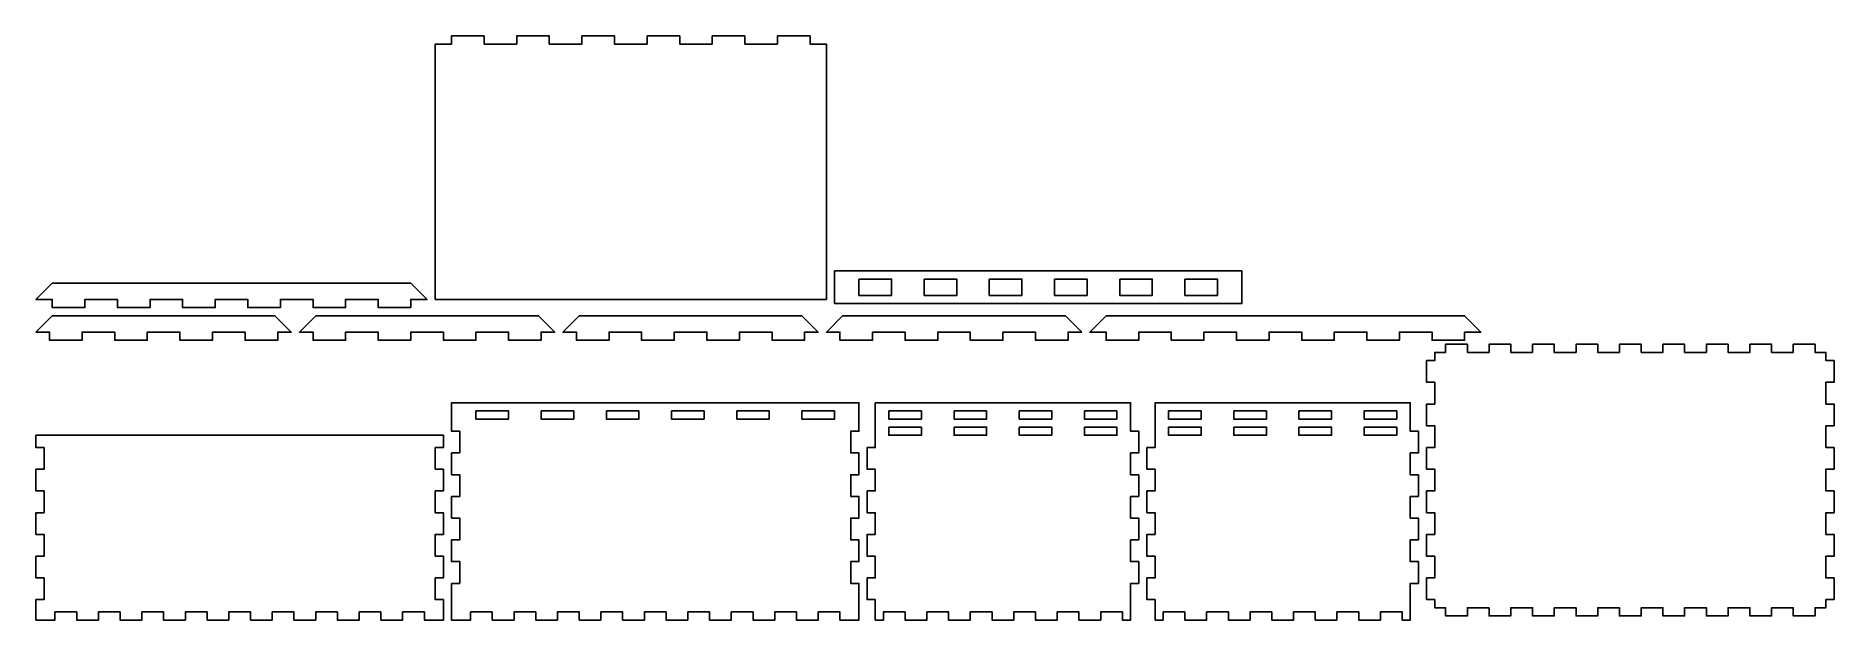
# Model space of a CAD drawing. Header units: millimetres. Extents: x 0 to 662, y -2 to 214.
import ezdxf

# ---------------------------------------------------------------- set-up
doc = ezdxf.new("R2010")
doc.units = ezdxf.units.MM

msp = doc.modelspace()

# ---------------------------------------------------------------- linework, layer by layer
at = {"color": 250}
for points in [[(273, 213.5), (273, 210.5), (261, 210.5), (261, 213.5), (249, 213.5), (249, 210.5), (237, 210.5), (237, 213.5), (225, 213.5), (225, 210.5), (213, 210.5), (213, 213.5), (201, 213.5), (201, 210.5), (189, 210.5), (189, 213.5), (177, 213.5), (177, 210.5), (165, 210.5), (165, 213.5), (153, 213.5), (153, 210.5), (147, 210.5), (147, 116.5), (291, 116.5), (291, 210.5), (285, 210.5), (285, 213.5), (273, 213.5)], [(294, 127), (294, 115), (444, 115), (444, 127), (294, 127)], [(6, 122.5), (0, 116.5), (6, 116.5), (6, 113.5), (18, 113.5), (18, 116.5), (30, 116.5), (30, 113.5), (42, 113.5), (42, 116.5), (54, 116.5), (54, 113.5), (66, 113.5), (66, 116.5), (78, 116.5), (78, 113.5), (90, 113.5), (90, 116.5), (102, 116.5), (102, 113.5), (114, 113.5), (114, 116.5), (126, 116.5), (126, 113.5), (138, 113.5), (138, 116.5), (144, 116.5), (138, 122.5), (6, 122.5)], [(303, 124), (315, 124), (315, 118), (303, 118), (303, 124)], [(327, 124), (339, 124), (339, 118), (327, 118), (327, 124)], [(351, 124), (363, 124), (363, 118), (351, 118), (351, 124)], [(375, 124), (387, 124), (387, 118), (375, 118), (375, 124)], [(399, 124), (411, 124), (411, 118), (399, 118), (399, 124)], [(423, 124), (435, 124), (435, 118), (423, 118), (423, 124)], [(6, 110.5), (0, 104.5), (5, 104.5), (5, 101.5), (17, 101.5), (17, 104.5), (29, 104.5), (29, 101.5), (41, 101.5), (41, 104.5), (53, 104.5), (53, 101.5), (65, 101.5), (65, 104.5), (77, 104.5), (77, 101.5), (89, 101.5), (89, 104.5), (94, 104.5), (88, 110.5), (6, 110.5)], [(103, 110.5), (97, 104.5), (102, 104.5), (102, 101.5), (114, 101.5), (114, 104.5), (126, 104.5), (126, 101.5), (138, 101.5), (138, 104.5), (150, 104.5), (150, 101.5), (162, 101.5), (162, 104.5), (174, 104.5), (174, 101.5), (186, 101.5), (186, 104.5), (191, 104.5), (185, 110.5), (103, 110.5)], [(200, 110.5), (194, 104.5), (199, 104.5), (199, 101.5), (211, 101.5), (211, 104.5), (223, 104.5), (223, 101.5), (235, 101.5), (235, 104.5), (247, 104.5), (247, 101.5), (259, 101.5), (259, 104.5), (271, 104.5), (271, 101.5), (283, 101.5), (283, 104.5), (288, 104.5), (282, 110.5), (200, 110.5)], [(297, 110.5), (291, 104.5), (296, 104.5), (296, 101.5), (308, 101.5), (308, 104.5), (320, 104.5), (320, 101.5), (332, 101.5), (332, 104.5), (344, 104.5), (344, 101.5), (356, 101.5), (356, 104.5), (368, 104.5), (368, 101.5), (380, 101.5), (380, 104.5), (385, 104.5), (379, 110.5), (297, 110.5)], [(394, 110.5), (388, 104.5), (394, 104.5), (394, 101.5), (406, 101.5), (406, 104.5), (418, 104.5), (418, 101.5), (430, 101.5), (430, 104.5), (442, 104.5), (442, 101.5), (454, 101.5), (454, 104.5), (466, 104.5), (466, 101.5), (478, 101.5), (478, 104.5), (490, 104.5), (490, 101.5), (502, 101.5), (502, 104.5), (514, 104.5), (514, 101.5), (526, 101.5), (526, 104.5), (532, 104.5), (526, 110.5), (394, 110.5)], [(535, 3), (535, 0), (543, 0), (543, 3), (551, 3), (551, 0), (559, 0), (559, 3), (567, 3), (567, 0), (575, 0), (575, 3), (583, 3), (583, 0), (591, 0), (591, 3), (599, 3), (599, 0), (607, 0), (607, 3), (615, 3), (615, 0), (623, 0), (623, 3), (631, 3), (631, 0), (639, 0), (639, 3), (647, 3), (647, 0), (655, 0), (655, 3), (659, 3), (659, 6), (662, 6), (662, 14), (659, 14), (659, 22), (662, 22), (662, 30), (659, 30), (659, 38), (662, 38), (662, 46), (659, 46), (659, 54), (662, 54), (662, 62), (659, 62), (659, 70), (662, 70), (662, 78), (659, 78), (659, 86), (662, 86), (662, 94), (659, 94), (659, 97), (655, 97), (655, 100), (647, 100), (647, 97), (639, 97), (639, 100), (631, 100), (631, 97), (623, 97), (623, 100), (615, 100), (615, 97), (607, 97), (607, 100), (599, 100), (599, 97), (591, 97), (591, 100), (583, 100), (583, 97), (575, 97), (575, 100), (567, 100), (567, 97), (559, 97), (559, 100), (551, 100), (551, 97), (543, 97), (543, 100), (535, 100), (535, 97), (527, 97), (527, 100), (519, 100), (519, 97), (515, 97), (515, 94), (512, 94), (512, 86), (515, 86), (515, 78), (512, 78), (512, 70), (515, 70), (515, 62), (512, 62), (512, 54), (515, 54), (515, 46), (512, 46), (512, 38), (515, 38), (515, 30), (512, 30), (512, 22), (515, 22), (515, 14), (512, 14), (512, 6), (515, 6), (515, 3), (519, 3), (519, 0), (527, 0), (527, 3), (535, 3)], [(168, 1.5), (168, -1.5), (176, -1.5), (176, 1.5), (184, 1.5), (184, -1.5), (192, -1.5), (192, 1.5), (200, 1.5), (200, -1.5), (208, -1.5), (208, 1.5), (216, 1.5), (216, -1.5), (224, -1.5), (224, 1.5), (232, 1.5), (232, -1.5), (240, -1.5), (240, 1.5), (248, 1.5), (248, -1.5), (256, -1.5), (256, 1.5), (264, 1.5), (264, -1.5), (272, -1.5), (272, 1.5), (280, 1.5), (280, -1.5), (288, -1.5), (288, 1.5), (296, 1.5), (296, -1.5), (300, -1.5), (303, -1.5), (303, 1.5), (303, 12), (300, 12), (300, 20), (303, 20), (303, 28), (300, 28), (300, 36), (303, 36), (303, 44), (300, 44), (300, 52), (303, 52), (303, 60), (300, 60), (300, 68), (303, 68), (303, 78.5), (300, 78.5), (156, 78.5), (153, 78.5), (153, 68), (156, 68), (156, 60), (153, 60), (153, 52), (156, 52), (156, 44), (153, 44), (153, 36), (156, 36), (156, 28), (153, 28), (153, 20), (156, 20), (156, 12), (153, 12), (153, 1.5), (153, -1.5), (156, -1.5), (160, -1.5), (160, 1.5), (168, 1.5)], [(162, 75.5), (174, 75.5), (174, 72.5), (162, 72.5), (162, 75.5)], [(186, 75.5), (198, 75.5), (198, 72.5), (186, 72.5), (186, 75.5)], [(210, 75.5), (222, 75.5), (222, 72.5), (210, 72.5), (210, 75.5)], [(234, 75.5), (246, 75.5), (246, 72.5), (234, 72.5), (234, 75.5)], [(258, 75.5), (270, 75.5), (270, 72.5), (258, 72.5), (258, 75.5)], [(282, 75.5), (294, 75.5), (294, 72.5), (282, 72.5), (282, 75.5)], [(320, 1.5), (320, -1.5), (328, -1.5), (328, 1.5), (336, 1.5), (336, -1.5), (344, -1.5), (344, 1.5), (352, 1.5), (352, -1.5), (360, -1.5), (360, 1.5), (368, 1.5), (368, -1.5), (376, -1.5), (376, 1.5), (384, 1.5), (384, -1.5), (392, -1.5), (392, 1.5), (400, 1.5), (400, -1.5), (403, -1.5), (403, 1.5), (403, 12), (406, 12), (406, 20), (403, 20), (403, 28), (406, 28), (406, 36), (403, 36), (403, 44), (406, 44), (406, 52), (403, 52), (403, 60), (406, 60), (406, 68), (403, 68), (403, 78.5), (309, 78.5), (309, 66.5), (309, 62), (306, 62), (306, 54), (309, 54), (309, 46), (306, 46), (306, 38), (309, 38), (309, 30), (306, 30), (306, 22), (309, 22), (309, 14), (306, 14), (306, 6), (309, 6), (309, 1.5), (309, -1.5), (312, -1.5), (312, 1.5), (320, 1.5)], [(314, 75.5), (326, 75.5), (326, 72.5), (314, 72.5), (314, 75.5)], [(338, 75.5), (350, 75.5), (350, 72.5), (338, 72.5), (338, 75.5)], [(362, 75.5), (374, 75.5), (374, 72.5), (362, 72.5), (362, 75.5)], [(386, 75.5), (398, 75.5), (398, 72.5), (386, 72.5), (386, 75.5)], [(423, 1.5), (423, -1.5), (431, -1.5), (431, 1.5), (439, 1.5), (439, -1.5), (447, -1.5), (447, 1.5), (455, 1.5), (455, -1.5), (463, -1.5), (463, 1.5), (471, 1.5), (471, -1.5), (479, -1.5), (479, 1.5), (487, 1.5), (487, -1.5), (495, -1.5), (495, 1.5), (503, 1.5), (503, -1.5), (506, -1.5), (506, 1.5), (506, 12), (509, 12), (509, 20), (506, 20), (506, 28), (509, 28), (509, 36), (506, 36), (506, 44), (509, 44), (509, 52), (506, 52), (506, 60), (509, 60), (509, 68), (506, 68), (506, 78.5), (412, 78.5), (412, 66.5), (412, 62), (409, 62), (409, 54), (412, 54), (412, 46), (409, 46), (409, 38), (412, 38), (412, 30), (409, 30), (409, 22), (412, 22), (412, 14), (409, 14), (409, 6), (412, 6), (412, 1.5), (412, -1.5), (415, -1.5), (415, 1.5), (423, 1.5)], [(417, 75.5), (429, 75.5), (429, 72.5), (417, 72.5), (417, 75.5)], [(441, 75.5), (453, 75.5), (453, 72.5), (441, 72.5), (441, 75.5)], [(465, 75.5), (477, 75.5), (477, 72.5), (465, 72.5), (465, 75.5)], [(489, 75.5), (501, 75.5), (501, 72.5), (489, 72.5), (489, 75.5)], [(15, 1.5), (15, -1.5), (23, -1.5), (23, 1.5), (31, 1.5), (31, -1.5), (39, -1.5), (39, 1.5), (47, 1.5), (47, -1.5), (55, -1.5), (55, 1.5), (63, 1.5), (63, -1.5), (71, -1.5), (71, 1.5), (79, 1.5), (79, -1.5), (87, -1.5), (87, 1.5), (95, 1.5), (95, -1.5), (103, -1.5), (103, 1.5), (111, 1.5), (111, -1.5), (119, -1.5), (119, 1.5), (127, 1.5), (127, -1.5), (135, -1.5), (135, 1.5), (143, 1.5), (143, -1.5), (147, -1.5), (150, -1.5), (150, 1.5), (150, 6), (147, 6), (147, 14), (150, 14), (150, 22), (147, 22), (147, 30), (150, 30), (150, 38), (147, 38), (147, 46), (150, 46), (150, 54), (147, 54), (147, 62), (150, 62), (150, 66.5), (147, 66.5), (3, 66.5), (0, 66.5), (0, 62), (3, 62), (3, 54), (0, 54), (0, 46), (3, 46), (3, 38), (0, 38), (0, 30), (3, 30), (3, 22), (0, 22), (0, 14), (3, 14), (3, 6), (0, 6), (0, 1.5), (0, -1.5), (3, -1.5), (7, -1.5), (7, 1.5), (15, 1.5)], [(314, 69.5), (326, 69.5), (326, 66.5), (314, 66.5), (314, 69.5)], [(338, 69.5), (350, 69.5), (350, 66.5), (338, 66.5), (338, 69.5)], [(362, 69.5), (374, 69.5), (374, 66.5), (362, 66.5), (362, 69.5)], [(386, 69.5), (398, 69.5), (398, 66.5), (386, 66.5), (386, 69.5)], [(417, 69.5), (429, 69.5), (429, 66.5), (417, 66.5), (417, 69.5)], [(441, 69.5), (453, 69.5), (453, 66.5), (441, 66.5), (441, 69.5)], [(465, 69.5), (477, 69.5), (477, 66.5), (465, 66.5), (465, 69.5)], [(489, 69.5), (501, 69.5), (501, 66.5), (489, 66.5), (489, 69.5)]]:
    msp.add_lwpolyline(points, close=True, dxfattribs=at)

doc.saveas('drawing.dxf')
